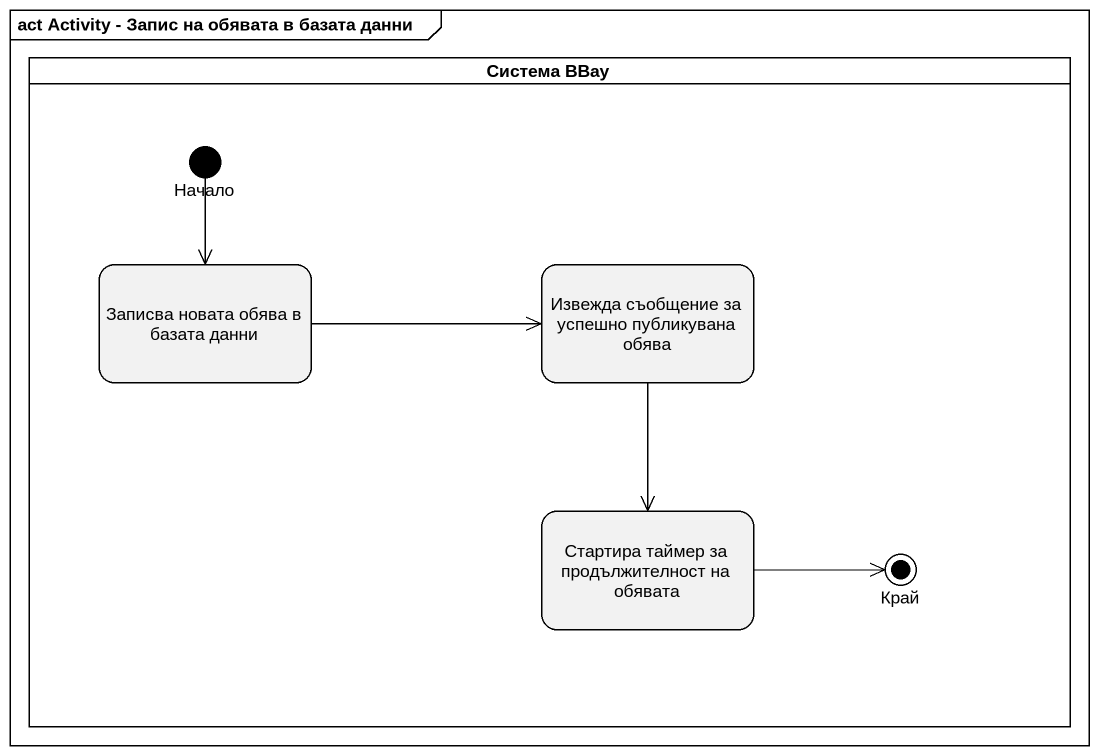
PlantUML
@startuml
mainframe act Activity - Запис на обявата в базата данни
hide empty description
state "Система BBay" as Система_BBay <<partition>> {
  state Начало <<start>>
  state "Записва новата обява в базата данни" as Записва_новата_обява_в
  state "Извежда съобщение за успешно публикувана обява" as Извежда_съобщение_за
  state "Стартира таймер за продължителност на обявата" as Стартира_таймер_за
  state Край <<end>>
}
Начало --> Записва_новата_обява_в
Записва_новата_обява_в -right-> Извежда_съобщение_за
Извежда_съобщение_за --> Стартира_таймер_за
Стартира_таймер_за -right-> Край
@enduml
